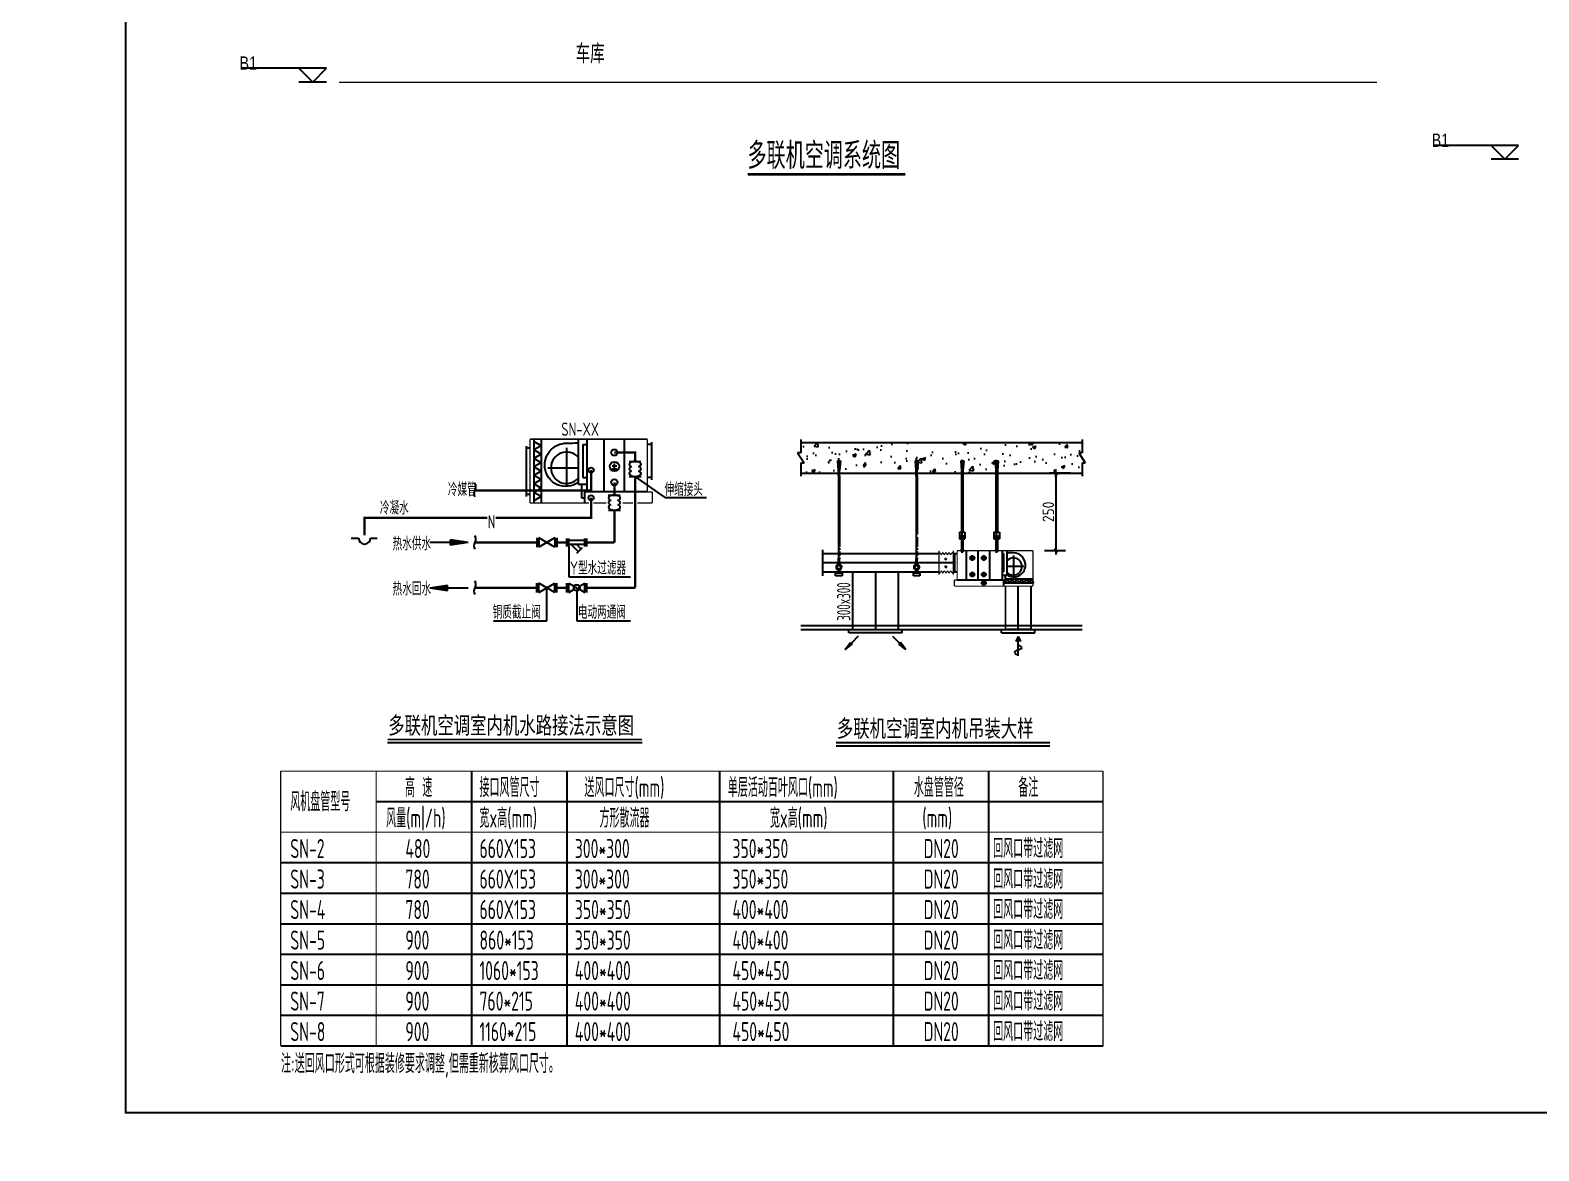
# Model space of a CAD drawing. Extents: x -562219 to -386232, y -244737 to -38219.
# Drawn here: x -470337 to -430785, y -244737 to -215353 of the extents above; entities that cross this region are included whole.
import ezdxf
from ezdxf.enums import TextEntityAlignment as Align

# ---------------------------------------------------------------- set-up
doc = ezdxf.new("R2010")
doc.units = 0
doc.header["$LTSCALE"] = 1000
doc.header["$MEASUREMENT"] = 0
doc.layers.get('0').update_dxf_attribs({"linetype": 'CONTINUOUS'})
for name, color, linetype in [('ACS_COM', 7, 'CONTINUOUS'), ('ACS_FG_BZGJ', 7, 'CONTINUOUS'), ('ACS_FG_HF2', 4, 'CONTINUOUS'), ('ACS_FG_ZX', 2, 'CONTINUOUS'), ('ACS_SB_PGBZ', 7, 'CONTINUOUS'), ('ACS_W_DIM', 4, 'CONTINUOUS'), ('ACS_空调新风', 3, 'CONTINUOUS'), ('DIM_SYMB', 3, 'CONTINUOUS'), ('SB', 3, 'CONTINUOUS'), ('SYTM$0$NOTE', 3, 'CONTINUOUS')]:
    doc.layers.add(name, color=color, linetype=linetype)
for name, color, linetype, lineweight in [('ACS_FG_FM', 7, 'CONTINUOUS', 15), ('SYTM$0$EXHS-DIMS', 3, 'CONTINUOUS', 25), ('SYTM$0$FQCA-FZWD', 34, 'CONTINUOUS', 25), ('SYTM$0$SYST-ASST', 7, 'CONTINUOUS', 18)]:
    doc.layers.add(name, color=color, linetype=linetype, lineweight=lineweight)
doc.styles.add('-宋体', font='')
doc.styles.add('HZF', font='ROS', dxfattribs={"width": 0.8, "bigfont": 'JD'})
doc.styles.get("Standard").update_dxf_attribs({"font": 'GBENOR', "bigfont": 'GBCBIG'})
doc.styles.add('SYTM$0$Arial0.7', font='arial.ttf', dxfattribs={"width": 0.7})
doc.styles.get('-宋体').set_extended_font_data('SimSun')

# ---------------------------------------------------------------- blocks, each defined once
blk = doc.blocks.new('图框-A1')
for points, const_width in [([(0, 0), (841, 0), (841, 594), (0, 594)], 0.05), ([(766, 584), (25, 584), (25, 10), (766, 10)], 0.5)]:
    blk.add_lwpolyline(points, close=True, dxfattribs=dict(const_width=const_width))
blk = doc.blocks.new('SYTM$0$标高-左上')
for p, q in [((0, 0), (-3, 3)), ((-3, 3), (15.67, 3)), ((-3, 0), (3, 0)), ((3, 3), (0, 0))]:
    blk.add_line(p, q)
at = {"style": 'SYTM$0$Arial0.7'}
blk.add_attdef('LEVEL', text='', height=2.5, dxfattribs=at).set_placement((4.24, 6.61), align=Align.TOP_LEFT)
blk = doc.blocks.new('伸缩接头')
at = {"layer": 'ACS_COM', "lineweight": -3}
for p, q in [((-136, 0), (124, 0)), ((-133, -327), (128, -327))]:
    blk.add_line(p, q, dxfattribs=at)
for centre, start_param, end_param in [((-3, -63), 5.34451, 10.363453), ((-3, -265), 2.202917, 7.221861), ((-3, -164), 2.202917, 4.080268), ((-3, -164), 5.34451, 7.221861)]:
    blk.add_ellipse(centre, major_axis=(130, 0), ratio=0.48011, start_param=start_param, end_param=end_param, dxfattribs=at)
blk = doc.blocks.new('_DIMX')
blk.add_line((-150, 0), (150, 0))
at = {"const_width": 50}
blk.add_lwpolyline([(-70, -70), (70, 70)], dxfattribs=at)

msp = doc.modelspace()

# ---------------------------------------------------------------- hatches: boundary and pattern name
for points in [[(-458853, -228788), (-459314, -228717), (-459314, -228858)], [(-459394, -230044), (-459394, -229902), (-459855, -229974)], [(-448783, -231455), (-448835, -231404), (-448974, -231594)], [(-447378, -231594), (-447517, -231404), (-447568, -231455)]]:
    msp.add_hatch(color=256).paths.add_polyline_path(points)
at = {"layer": 'ACS_COM'}
h = msp.add_hatch(dxfattribs=at)
h.set_pattern_fill('AR-CONC', color=256, scale=5, style=0)
h.set_pattern_definition([(50, (-304609.06, -273190.1), (910.9233, -79.6954), [95.25, -1047.75]), (355, (-304609.1, -273190.1), (-176.214, 955.283), [76.2, -838.2]), (100.451, (-304533.15, -273196.7), (734.7125, 875.5834), [80.95, -890.45]), (46.1842, (-304609.1, -272936.1), (1355.395, -210.212), [142.875, -1571.625]), (96.6356, (-304496.1, -272953.6), (1187.021, 1237.128), [121.425, -1335.675]), (351.184, (-304609, -272936), (1187.023, 1237.126), [114.3, -1257.3]), (21, (-304482.06, -272999.6), (758.0744, -511.3276), [95.25, -1047.75]), (326, (-304482.1, -272999.6), (309.01, 920.94), [76.2, -838.2]), (71.4514, (-304418.9, -273042.2), (1067.0825, 409.6143), [80.95, -890.45]), (37.5, (-304609.06, -273190.07), (15.443, 422.7752), [0, -828.04, 0, -850.9, 0, -841.375]), (7.5, (-304609.06, -273190.07), (334.0983, 500.9029), [0, -485.14, 0, -808.99, 0, -320.675]), (327.5, (-304892.27, -273190.07), (677.953, -28.6437), [0, -317.5, 0, -990.6, 0, -1314.45]), (317.5, (-305019.3, -273190.07), (740.646, 127.1325), [0, -412.75, 0, -657.86, 0, -933.45])])
h.paths.add_polyline_path([(-442847, -226431), (-442761, -226431), (-442761, -226166), (-450133, -226166), (-450133, -226431), (-450218, -226431), (-450047, -226701), (-450133, -226701), (-450133, -226966), (-449358, -226966), (-449358, -226897), (-449366, -226897), (-449386, -226644), (-449308, -226644), (-449327, -226897), (-449335, -226897), (-449335, -226966), (-447321, -226966), (-447321, -226897), (-447329, -226897), (-447349, -226644), (-447271, -226644), (-447291, -226897), (-447299, -226897), (-447299, -226966), (-446135, -226966), (-446135, -226897), (-446154, -226644), (-446076, -226644), (-446096, -226897), (-446096, -226966), (-445419, -226966), (-445419, -226897), (-445439, -226644), (-445360, -226644), (-445380, -226897), (-445380, -226966), (-442761, -226966), (-442761, -226701), (-442676, -226701)])
for points in [[(-449123, -227038), (-449146, -227038), (-449146, -227081), (-449123, -227081)], [(-447087, -227038), (-447109, -227038), (-447109, -227081), (-447087, -227081)], [(-449123, -228317), (-449146, -228317), (-449146, -228359), (-449123, -228359)], [(-449123, -228448), (-449146, -228448), (-449146, -228491), (-449123, -228491)], [(-449123, -228527), (-449146, -228527), (-449146, -228569), (-449123, -228569)], [(-447087, -228317), (-447109, -228317), (-447109, -228359), (-447087, -228359)], [(-447087, -228448), (-447109, -228448), (-447109, -228491), (-447087, -228491)], [(-447087, -228527), (-447109, -228527), (-447109, -228569), (-447087, -228569)], [(-449123, -228648), (-449146, -228648), (-449146, -228691), (-449123, -228691)], [(-449123, -228726), (-449146, -228726), (-449146, -228769), (-449123, -228769)], [(-449123, -228858), (-449146, -228858), (-449146, -228901), (-449123, -228901)], [(-449123, -228937), (-449146, -228937), (-449146, -228980), (-449123, -228980)], [(-447087, -228648), (-447109, -228648), (-447109, -228691), (-447087, -228691)], [(-447087, -228726), (-447109, -228726), (-447109, -228769), (-447087, -228769)], [(-447087, -228858), (-447109, -228858), (-447109, -228901), (-447087, -228901)], [(-447087, -228937), (-447109, -228937), (-447109, -228980), (-447087, -228980)], [(-449123, -229019), (-449146, -229019), (-449146, -229062), (-449123, -229062)], [(-449123, -229098), (-449146, -229098), (-449146, -229140), (-449123, -229140)], [(-449123, -229176), (-449146, -229176), (-449146, -229219), (-449123, -229219)], [(-447087, -229019), (-447109, -229019), (-447109, -229062), (-447087, -229062)], [(-447087, -229098), (-447109, -229098), (-447109, -229140), (-447087, -229140)], [(-447087, -229176), (-447109, -229176), (-447109, -229219), (-447087, -229219)]]:
    msp.add_hatch(color=256, dxfattribs=at).paths.add_polyline_path(points)

# ---------------------------------------------------------------- linework, layer by layer
at = {"color": 8}
for p, q in [((-457130, -226077, -2367), (-457130, -227754, -2367)), ((-456937, -226248, -2367), (-457130, -226137, -2367)), ((-456937, -226077, -2367), (-456937, -227754, -2367)), ((-456937, -226248, -2367), (-457130, -226359, -2367)), ((-456937, -226471, -2367), (-457130, -226359, -2367)), ((-456937, -226471, -2367), (-457130, -226582, -2367)), ((-456937, -226693, -2367), (-457130, -226582, -2367)), ((-456274, -226301, -2367), (-456274, -227316, -2367)), ((-456937, -226693, -2367), (-457130, -226804, -2367)), ((-456937, -226916, -2367), (-457130, -226804, -2367)), ((-456937, -226916, -2367), (-457130, -227027, -2367)), ((-456768, -226827, -2367), (-455971, -226827, -2367)), ((-456937, -227138, -2367), (-457130, -227027, -2367)), ((-456937, -227138, -2367), (-457130, -227249, -2367)), ((-456937, -227361, -2367), (-457130, -227249, -2367)), ((-456937, -227361, -2367), (-457130, -227472, -2367)), ((-456937, -227583, -2367), (-457130, -227472, -2367)), ((-456937, -227583, -2367), (-457130, -227694, -2367)), ((-444562, -229124), (-444562, -229687)), ((-444777, -229853), (-444777, -229751)), ((-444045, -229751), (-444777, -229751)), ((-444716, -229751), (-444777, -229853)), ((-444288, -229416), (-444730, -229416)), ((-444716, -229751), (-444654, -229853)), ((-444592, -229751), (-444654, -229853)), ((-444592, -229751), (-444530, -229853)), ((-444468, -229751), (-444530, -229853)), ((-444468, -229751), (-444407, -229853)), ((-444345, -229751), (-444407, -229853)), ((-444345, -229751), (-444283, -229853)), ((-444221, -229751), (-444283, -229853)), ((-444221, -229751), (-444159, -229853)), ((-444098, -229751), (-444159, -229853)), ((-444159, -229853), (-444159, -229751)), ((-444098, -229751), (-444036, -229853)), ((-444045, -229853), (-444777, -229853))]:
    msp.add_line(p, q, dxfattribs=at)
at = {"color": 7}
for p, q in [((-455971, -226077, -2367), (-455971, -227257, -2367)), ((-455846, -226218, -2367), (-455846, -227082, -2367)), ((-455846, -226218, -2367), (-455744, -226218, -2367)), ((-455744, -226077, -2367), (-455744, -227462, -2367)), ((-455287, -227462, -2367), (-455287, -226077, -2367)), ((-454756, -227462, -2367), (-454756, -226077, -2367)), ((-454050, -226218, -2367), (-454158, -226218, -2367)), ((-454050, -226158, -2367), (-454050, -227142, -2367)), ((-457338, -226257, -2367), (-457338, -227579, -2367)), ((-457230, -226317, -2367), (-457338, -226317, -2367)), ((-455082, -226772, -2367), (-454960, -226772, -2367)), ((-455082, -226856, -2367), (-454960, -226856, -2367)), ((-455021, -226833, -2367), (-455021, -226711, -2367)), ((-455971, -227257, -2367), (-455744, -227257, -2367)), ((-455886, -227257, -2367), (-455886, -227614, -2367)), ((-455846, -227082, -2367), (-455744, -227082, -2367)), ((-454050, -227082, -2367), (-454158, -227082, -2367)), ((-457338, -227519, -2367), (-457230, -227519, -2367)), ((-455886, -227614, -2367), (-455802, -227614, -2367)), ((-455802, -227462, -2367), (-455802, -227754, -2367)), ((-454158, -227462, -2367), (-455802, -227462, -2367))]:
    msp.add_line(p, q, dxfattribs=at)
for p, q in [((-453692, -227605, -2367), (-454476, -227052, -2367)), ((-453692, -227605, -2367), (-452602, -227605, -2367)), ((-461921, -228669, -2367), (-461728, -228669, -2367)), ((-461413, -228669, -2367), (-461243, -228669, -2367)), ((-459314, -228787, -2367), (-459855, -228787, -2367)), ((-459314, -228858, -2367), (-459314, -228717, -2367)), ((-458853, -228788, -2367), (-459314, -228717, -2367)), ((-458853, -228788, -2367), (-459314, -228858, -2367)), ((-445786, -229768), (-445786, -228999)), ((-445483, -229768), (-445483, -228999)), ((-445180, -229768), (-445180, -228999)), ((-444857, -228999), (-444857, -229768)), ((-445565, -229193), (-445715, -229193)), ((-445638, -229263), (-445638, -229122)), ((-445262, -229193), (-445412, -229193)), ((-445335, -229263), (-445335, -229122)), ((-444824, -229077), (-444824, -229557)), ((-444730, -229009), (-444730, -229655)), ((-456217, -229684, -2367), (-454601, -229684, -2367)), ((-446035, -229768), (-444824, -229768)), ((-445565, -229626), (-445715, -229626)), ((-445638, -229696), (-445638, -229555)), ((-445262, -229626), (-445412, -229626)), ((-445335, -229696), (-445335, -229555)), ((-445335, -229920), (-445335, -229778)), ((-444824, -229557), (-444857, -229557)), ((-444730, -229655), (-444857, -229655)), ((-444824, -229768), (-444824, -229931)), ((-444777, -229655), (-444777, -229853)), ((-459855, -229974, -2367), (-459394, -229902, -2367)), ((-459855, -229974, -2367), (-459394, -230044, -2367)), ((-459394, -230044, -2367), (-459394, -229902, -2367)), ((-459394, -229973, -2367), (-458853, -229973, -2367)), ((-445262, -229850), (-445412, -229850)), ((-444777, -229853), (-444824, -229853)), ((-458190, -230843, -2367), (-456792, -230843, -2367)), ((-456007, -230843, -2367), (-454597, -230843, -2367)), ((-448626, -231246, 12000), (-448809, -231429, 12000)), ((-447726, -231246, 12000), (-447543, -231429, 12000)), ((-444101, -231069), (-444768, -231069)), ((-444434, -231247, 12000), (-444496, -231383, 12000)), ((-444434, -231756, 12000), (-444434, -231250, 12000)), ((-444434, -231250, 12000), (-444371, -231386, 12000)), ((-448974, -231594, 12000), (-448835, -231404, 12000)), ((-448974, -231594, 12000), (-448783, -231455, 12000)), ((-448835, -231404, 12000), (-448783, -231455, 12000)), ((-447517, -231404, 12000), (-447568, -231455, 12000)), ((-447378, -231594, 12000), (-447568, -231455, 12000)), ((-447378, -231594, 12000), (-447517, -231404, 12000)), ((-444521, -231640, 12000), (-444528, -231669, 12000)), ((-444528, -231669, 12000), (-444519, -231691, 12000)), ((-444466, -231612, 12000), (-444521, -231640, 12000)), ((-444519, -231691, 12000), (-444503, -231702, 12000)), ((-444503, -231702, 12000), (-444443, -231729, 12000)), ((-444427, -231600, 12000), (-444466, -231612, 12000)), ((-444443, -231729, 12000), (-444434, -231731, 12000)), ((-444434, -231466, 12000), (-444357, -231521, 12000)), ((-444415, -231598, 12000), (-444427, -231600, 12000)), ((-444359, -231575, 12000), (-444415, -231598, 12000)), ((-444350, -231548, 12000), (-444359, -231575, 12000)), ((-444357, -231521, 12000), (-444350, -231548, 12000))]:
    msp.add_line(p, q)
at = {"color": 4}
for p, q in [((-457054, -228667, -2367), (-457054, -228910, -2367)), ((-457002, -228667, -2367), (-457002, -228910, -2367)), ((-456582, -228910, -2367), (-457002, -228667, -2367)), ((-456582, -228667, -2367), (-457002, -228910, -2367)), ((-456582, -228667, -2367), (-456582, -228910, -2367)), ((-456529, -228667, -2367), (-456529, -228910, -2367)), ((-457054, -230094, -2367), (-457054, -229852, -2367)), ((-457002, -230094, -2367), (-457002, -229852, -2367)), ((-457002, -230094, -2367), (-456582, -229852, -2367)), ((-456582, -230094, -2367), (-457002, -229852, -2367)), ((-456582, -230094, -2367), (-456582, -229852, -2367)), ((-456529, -230094, -2367), (-456529, -229852, -2367)), ((-456270, -230094, -2367), (-456270, -229852, -2367)), ((-456217, -230094, -2367), (-456217, -229852, -2367)), ((-456217, -229852, -2367), (-456076, -229933, -2367)), ((-456217, -230094, -2367), (-456076, -230013, -2367)), ((-455938, -229933, -2367), (-455797, -229852, -2367)), ((-455938, -230013, -2367), (-455797, -230094, -2367)), ((-455797, -230094, -2367), (-455797, -229852, -2367)), ((-455745, -230094, -2367), (-455745, -229852, -2367))]:
    msp.add_line(p, q, dxfattribs=at)
at = {"color": 7, "const_width": 36, "elevation": -2367}
for points in [[(-455971, -226077), (-457230, -226077)], [(-457230, -226077), (-457230, -227754)], [(-455971, -226077), (-454158, -226077)], [(-454158, -226077), (-454158, -227462)], [(-455802, -227754), (-457230, -227754)], [(-455802, -227754), (-455689, -227754)], [(-455571, -227754), (-455233, -227754)], [(-454806, -227754), (-454532, -227754)], [(-454419, -227754), (-454026, -227754)], [(-454158, -227462), (-454026, -227462)], [(-454026, -227462), (-454026, -227754)]]:
    msp.add_lwpolyline(points, dxfattribs=at)
at = {"color": 8, "elevation": -2367}
msp.add_lwpolyline([(-455971, -227211, -0.575851), (-456842, -226827, -0.441427), (-456274, -226180, -0.003691), (-455971, -226176, -0.003691)], format="xyb", dxfattribs=at)
at = {"color": 8, "const_width": 60, "elevation": -2367}
for points in [[(-455021, -226426), (-454476, -226426), (-454476, -226660)], [(-454476, -227052), (-454476, -229973)], [(-457054, -229973), (-458677, -229973)], [(-456270, -229973), (-456529, -229973)], [(-454476, -229973), (-455745, -229973)]]:
    msp.add_lwpolyline(points, dxfattribs=at)
at = {"color": 6, "const_width": 60, "elevation": -2367}
for points in [[(-455021, -227206), (-455021, -227544)], [(-455021, -227937), (-455021, -228788)], [(-457054, -228788), (-458677, -228788)], [(-456270, -228788), (-456529, -228788)], [(-455021, -228788), (-455745, -228788)]]:
    msp.add_lwpolyline(points, dxfattribs=at)
at = {"color": 2, "const_width": 60, "elevation": -2367}
for points in [[(-458133, -228143), (-455630, -228143), (-455630, -227613)], [(-461570, -228594), (-461570, -228143), (-458350, -228143)]]:
    msp.add_lwpolyline(points, dxfattribs=at)
at = {"const_width": 30}
for points in [[(-444730, -228999), (-444045, -228999)], [(-444045, -228999), (-444045, -229931)], [(-444824, -229931), (-444045, -229931)]]:
    msp.add_lwpolyline(points, dxfattribs=at)
at = {"color": 8}
msp.add_lwpolyline([(-444730, -229629, 0.575851), (-444246, -229416, 0.441427), (-444562, -229056, 0.003691), (-444730, -229054, 0.003691)], format="xyb", dxfattribs=at)
at = {"color": 7}
msp.add_circle((-455021, -226791, -2367), 122, dxfattribs=at)
for centre in [(-445638, -229193), (-445335, -229193), (-445638, -229626), (-445335, -229626), (-445335, -229850)]:
    msp.add_circle(centre, 54.1)
at = {"color": 4}
msp.add_circle((-456007, -229973, -2367), 79.5, dxfattribs=at)
at = {"color": 8}
for centre, radius, start, end in [((-456274, -226827, -2367), 410, 42.2805, 317.7195), ((-444562, -229416), 228, 222.2805, 137.7195)]:
    msp.add_arc(centre, radius, start, end, dxfattribs=at)
for centre, radius, start, end in [((-458551, -227506, -2367), 153, 145.3577, 214.6423), ((-458803, -227332, -2367), 153, 325.3577, 34.6423), ((-461570, -228669, -2367), 158, 180, 0), ((-458551, -228875, -2367), 153, 145.3577, 214.6423), ((-458803, -228701, -2367), 153, 325.3577, 34.6423), ((-458551, -230060, -2367), 153, 145.3577, 214.6423), ((-458803, -229886, -2367), 153, 325.3577, 34.6423)]:
    msp.add_arc(centre, radius, start, end)
at = {"color": 4}
msp.add_open_spline([(-456074, -229993, -2367), (-456060, -229974, -2367), (-456029, -229930, -2367), (-455987, -230039, -2367), (-455957, -229986, -2367), (-455942, -229960, -2367)], degree=3, knots=[0, 0, 0, 0, 110.074387, 246.645397, 374.606845, 374.606845, 374.606845, 374.606845], dxfattribs=at)
msp.add_solid([(-444371, -231386, 12000), (-444434, -231250, 12000), (-444496, -231383, 12000)])
at = {"layer": 'ACS_COM'}
for p, q in [((-450133, -226086), (-450133, -226431)), ((-450133, -226166), (-442761, -226166)), ((-442761, -226086), (-442761, -226431)), ((-450133, -226431), (-450218, -226431)), ((-450218, -226431), (-450047, -226701)), ((-449135, -229219), (-449135, -226575)), ((-447098, -229219), (-447098, -226575)), ((-445903, -229053), (-445903, -226616)), ((-444999, -229053), (-444999, -226616)), ((-442761, -226431), (-442847, -226431)), ((-442847, -226431), (-442676, -226701)), ((-450133, -226701), (-450047, -226701)), ((-450133, -226701), (-450133, -227046)), ((-450133, -226966), (-442761, -226966)), ((-449174, -226644), (-449096, -226644)), ((-449174, -226644), (-449154, -226897)), ((-449154, -226897), (-449115, -226897)), ((-449146, -227038), (-449146, -226897)), ((-449123, -227038), (-449123, -226897)), ((-449096, -226644), (-449115, -226897)), ((-447137, -226644), (-447059, -226644)), ((-447137, -226644), (-447118, -226897)), ((-447118, -226897), (-447079, -226897)), ((-447109, -227038), (-447109, -226897)), ((-447087, -227038), (-447087, -226897)), ((-447059, -226644), (-447079, -226897)), ((-445942, -226644), (-445864, -226644)), ((-445942, -226644), (-445923, -226897)), ((-445923, -226897), (-445923, -228512)), ((-445923, -226897), (-445884, -226897)), ((-445864, -226644), (-445884, -226897)), ((-445884, -226897), (-445884, -228512)), ((-445038, -226644), (-444960, -226644)), ((-445038, -226644), (-445018, -226897)), ((-445018, -226897), (-445018, -228512)), ((-445018, -226897), (-444979, -226897)), ((-444960, -226644), (-444979, -226897)), ((-444979, -226897), (-444979, -228512)), ((-444235, -226966), (-443196, -226966)), ((-443061, -226966), (-443610, -226966)), ((-443446, -226967), (-443446, -228998)), ((-442761, -226701), (-442676, -226701)), ((-442761, -226701), (-442761, -227046)), ((-449146, -227038), (-449123, -227038)), ((-449146, -227038), (-449146, -227081)), ((-449146, -227038), (-449146, -228317)), ((-449146, -227081), (-449123, -227081)), ((-449123, -227038), (-449123, -227081)), ((-449123, -227038), (-449123, -228569)), ((-447109, -227038), (-447087, -227038)), ((-447109, -227038), (-447109, -227081)), ((-447109, -227038), (-447109, -228317)), ((-447109, -227081), (-447087, -227081)), ((-447087, -227038), (-447087, -227081)), ((-447087, -227038), (-447087, -228569)), ((-449146, -228317), (-449123, -228317)), ((-449146, -228317), (-449146, -228359)), ((-449146, -228317), (-449146, -228569)), ((-449146, -228359), (-449123, -228359)), ((-449146, -228448), (-449123, -228448)), ((-449146, -228448), (-449146, -228491)), ((-449146, -228491), (-449123, -228491)), ((-449146, -228527), (-449123, -228527)), ((-449146, -228527), (-449146, -228569)), ((-449146, -228569), (-449123, -228569)), ((-449146, -228569), (-449146, -228648)), ((-449123, -228317), (-449123, -228359)), ((-449123, -228448), (-449123, -228491)), ((-449123, -228527), (-449123, -228569)), ((-449123, -228569), (-449123, -228648)), ((-447109, -228317), (-447087, -228317)), ((-447109, -228317), (-447109, -228359)), ((-447109, -228317), (-447109, -228569)), ((-447109, -228359), (-447087, -228359)), ((-447109, -228448), (-447087, -228448)), ((-447109, -228448), (-447109, -228491)), ((-447109, -228491), (-447087, -228491)), ((-447109, -228527), (-447087, -228527)), ((-447109, -228527), (-447109, -228569)), ((-447109, -228569), (-447087, -228569)), ((-447087, -228317), (-447087, -228359)), ((-447087, -228448), (-447087, -228491)), ((-447087, -228527), (-447087, -228569)), ((-445974, -228512), (-445974, -228693)), ((-445974, -228512), (-445833, -228512)), ((-445833, -228512), (-445833, -228693)), ((-445069, -228512), (-445069, -228693)), ((-445069, -228512), (-444928, -228512)), ((-444928, -228512), (-444928, -228693)), ((-449567, -228977), (-449567, -229657)), ((-449146, -228648), (-449123, -228648)), ((-449146, -228648), (-449146, -228691)), ((-449146, -228648), (-449146, -228858)), ((-449146, -228691), (-449123, -228691)), ((-449146, -228726), (-449123, -228726)), ((-449146, -228726), (-449146, -228769)), ((-449146, -228769), (-449123, -228769)), ((-449146, -228858), (-449123, -228858)), ((-449146, -228858), (-449146, -228901)), ((-449146, -228901), (-449123, -228901)), ((-449146, -228937), (-449123, -228937)), ((-449146, -228937), (-449146, -228980)), ((-449146, -228980), (-449123, -228980)), ((-449123, -228648), (-449123, -228691)), ((-449123, -228648), (-449123, -228858)), ((-449123, -228726), (-449123, -228769)), ((-449123, -228858), (-449123, -228901)), ((-449123, -228937), (-449123, -228980)), ((-447109, -228648), (-447087, -228648)), ((-447109, -228648), (-447109, -228691)), ((-447109, -228648), (-447109, -228858)), ((-447109, -228691), (-447087, -228691)), ((-447109, -228726), (-447087, -228726)), ((-447109, -228726), (-447109, -228769)), ((-447109, -228769), (-447087, -228769)), ((-447109, -228858), (-447087, -228858)), ((-447109, -228858), (-447109, -228901)), ((-447109, -228901), (-447087, -228901)), ((-447109, -228937), (-447087, -228937)), ((-447109, -228937), (-447109, -228980)), ((-447109, -228980), (-447087, -228980)), ((-447087, -228648), (-447087, -228691)), ((-447087, -228648), (-447087, -228858)), ((-447087, -228726), (-447087, -228769)), ((-447087, -228858), (-447087, -228901)), ((-447087, -228937), (-447087, -228980)), ((-445974, -228629), (-445833, -228629)), ((-445974, -228645), (-445833, -228645)), ((-445974, -228661), (-445833, -228661)), ((-445974, -228677), (-445833, -228677)), ((-445974, -228693), (-445833, -228693)), ((-445942, -228613), (-445864, -228613)), ((-445942, -228613), (-445942, -228629)), ((-445936, -228975), (-445936, -229008)), ((-445936, -228975), (-445870, -228975)), ((-445936, -228992), (-445870, -228992)), ((-445923, -228693), (-445923, -228975)), ((-445923, -228975), (-445884, -228975)), ((-445884, -228693), (-445884, -228975)), ((-445870, -228975), (-445870, -229008)), ((-445864, -228613), (-445864, -228629)), ((-445069, -228629), (-444928, -228629)), ((-445069, -228645), (-444928, -228645)), ((-445069, -228661), (-444928, -228661)), ((-445069, -228677), (-444928, -228677)), ((-445069, -228693), (-444928, -228693)), ((-445038, -228613), (-444960, -228613)), ((-445038, -228613), (-445038, -228629)), ((-445032, -228975), (-445032, -229008)), ((-445032, -228975), (-444966, -228975)), ((-445032, -228992), (-444966, -228992)), ((-445018, -228693), (-445018, -228975)), ((-445018, -228975), (-444979, -228975)), ((-444979, -228693), (-444979, -228975)), ((-444966, -228975), (-444966, -229008)), ((-444960, -228613), (-444960, -228629)), ((-443745, -228999), (-443196, -228999)), ((-449146, -229019), (-449123, -229019)), ((-449146, -229019), (-449146, -229062)), ((-449146, -229062), (-449123, -229062)), ((-449146, -229098), (-449123, -229098)), ((-449146, -229098), (-449146, -229140)), ((-449146, -229140), (-449123, -229140)), ((-449146, -229176), (-449123, -229176)), ((-449146, -229176), (-449146, -229219)), ((-449146, -229380), (-449146, -229197)), ((-449146, -229219), (-449123, -229219)), ((-449136, -229390), (-449133, -229390)), ((-449123, -229019), (-449123, -229062)), ((-449123, -229098), (-449123, -229140)), ((-449123, -229176), (-449123, -229219)), ((-449123, -229380), (-449123, -229197)), ((-447109, -229019), (-447087, -229019)), ((-447109, -229019), (-447109, -229062)), ((-447109, -229062), (-447087, -229062)), ((-447109, -229098), (-447087, -229098)), ((-447109, -229098), (-447109, -229140)), ((-447109, -229140), (-447087, -229140)), ((-447109, -229176), (-447087, -229176)), ((-447109, -229176), (-447109, -229219)), ((-447109, -229380), (-447109, -229197)), ((-447109, -229219), (-447087, -229219)), ((-447100, -229390), (-447096, -229390)), ((-447087, -229019), (-447087, -229062)), ((-447087, -229098), (-447087, -229140)), ((-447087, -229176), (-447087, -229219)), ((-447087, -229380), (-447087, -229197)), ((-446108, -229077), (-446108, -229557)), ((-446108, -229077), (-446035, -229077)), ((-445936, -229008), (-445870, -229008)), ((-445927, -229008), (-445927, -229023)), ((-445927, -229023), (-445880, -229023)), ((-445918, -229023), (-445918, -229035)), ((-445918, -229035), (-445889, -229035)), ((-445889, -229023), (-445889, -229035)), ((-445880, -229008), (-445880, -229023)), ((-445032, -229008), (-444966, -229008)), ((-445022, -229008), (-445022, -229023)), ((-445022, -229023), (-444976, -229023)), ((-445013, -229023), (-445013, -229035)), ((-445013, -229035), (-444985, -229035)), ((-444985, -229023), (-444985, -229035)), ((-444976, -229008), (-444976, -229023)), ((-444824, -229077), (-444857, -229077)), ((-449220, -229581), (-449049, -229581)), ((-449220, -229659), (-449220, -229581)), ((-449049, -229659), (-449220, -229659)), ((-449146, -229532), (-449174, -229581)), ((-449146, -229581), (-449146, -229510)), ((-449123, -229581), (-449123, -229491)), ((-449123, -229532), (-449095, -229581)), ((-449121, -229488), (-449121, -229492)), ((-449049, -229581), (-449049, -229659)), ((-447183, -229581), (-447013, -229581)), ((-447183, -229659), (-447183, -229581)), ((-447013, -229659), (-447183, -229659)), ((-447109, -229532), (-447138, -229581)), ((-447109, -229581), (-447109, -229510)), ((-447087, -229581), (-447087, -229491)), ((-447087, -229532), (-447059, -229581)), ((-447085, -229488), (-447084, -229492)), ((-447013, -229581), (-447013, -229659)), ((-446108, -229557), (-446035, -229557)), ((-450133, -230962), (-442761, -230962)), ((-450133, -231069), (-442761, -231069)), ((-448876, -231158, 12000), (-448876, -231069, 12000)), ((-447476, -231158, 12000), (-448876, -231158, 12000)), ((-447476, -231158, 12000), (-447476, -231069, 12000)), ((-444868, -231158, 12000), (-444868, -231069, 12000)), ((-444868, -231158, 12000), (-444001, -231158, 12000)), ((-444001, -231158, 12000), (-444001, -231069, 12000)), ((-460968, -234034, -2367), (-454297, -234034, -2367)), ((-449207, -234114, -2367), (-443604, -234114, -2367))]:
    msp.add_line(p, q, dxfattribs=at)
at = {"layer": 'ACS_COM', "color": 7}
msp.add_line((-443148, -226965), (-443148, -226964), dxfattribs=at)
at = {"layer": 'ACS_COM', "color": 2}
for p, q in [((-456217, -228893, -2367), (-456217, -229684, -2367)), ((-456792, -230843, -2367), (-456792, -229973, -2367)), ((-456007, -230053, -2367), (-456007, -230843, -2367))]:
    msp.add_line(p, q, dxfattribs=at)
at = {"layer": 'ACS_COM', "const_width": 30}
for points in [[(-446035, -228999), (-446035, -229768)], [(-444730, -228999), (-446035, -228999)], [(-446035, -229768), (-446108, -229768)], [(-446108, -229768), (-446108, -229931)], [(-444824, -229931), (-446108, -229931)]]:
    msp.add_lwpolyline(points, dxfattribs=at)
at = {"layer": 'ACS_COM', "const_width": 45, "elevation": -2367}
for points in [[(-460968, -233954), (-454297, -233954)], [(-449207, -234034), (-443604, -234034)]]:
    msp.add_lwpolyline(points, dxfattribs=at)
at = {"layer": 'ACS_COM', "color": 1}
for centre, radius in [((-455021, -226426, -2367), 81.8), ((-455630, -226889, -2367), 68.1), ((-455021, -227206, -2367), 81.8), ((-455630, -227613, -2367), 68.1)]:
    msp.add_circle(centre, radius, dxfattribs=at)
at = {"layer": 'ACS_COM'}
for centre, radius, start, end in [((-449135, -229429), 74.3, 98.6751, 255.6381), ((-449135, -229429), 51.9, 102.4734, 271.4919), ((-449136, -229380), 9.6, 180, 270), ((-449133, -229380), 9.6, 270, 0), ((-449135, -229429), 74.3, 291.1929, 81.3249), ((-449135, -229429), 51.9, 291.6411, 77.5266), ((-447098, -229429), 74.3, 98.6751, 255.6381), ((-447098, -229429), 51.9, 102.4734, 271.4919), ((-447100, -229380), 9.6, 180, 270), ((-447096, -229380), 9.6, 270, 0), ((-447098, -229429), 74.3, 291.1929, 81.3249), ((-447098, -229429), 51.9, 291.6411, 77.5266), ((-449155, -229510), 9.6, 0, 75.6381), ((-449133, -229491), 9.6, 0, 91.4919), ((-449112, -229486), 9.6, 111.6411, 192.6541), ((-449111, -229489), 9.6, 192.6541, 291.1929), ((-447119, -229510), 9.6, 0, 75.6381), ((-447096, -229491), 9.6, 0, 91.4919), ((-447075, -229486), 9.6, 111.6411, 192.6541), ((-447075, -229489), 9.6, 192.6541, 291.1929)]:
    msp.add_arc(centre, radius, start, end, dxfattribs=at)
at = {"layer": 'ACS_FG_FM'}
for p, q in [((-446514, -229006), (-446514, -229628)), ((-446326, -229190), (-446365, -229229)), ((-446326, -229253), (-446365, -229214)), ((-446326, -229392), (-446365, -229431)), ((-446318, -229198), (-446357, -229237)), ((-446318, -229245), (-446357, -229206)), ((-446310, -229237), (-446349, -229198)), ((-446310, -229206), (-446349, -229245)), ((-446302, -229229), (-446341, -229190)), ((-446302, -229214), (-446341, -229253)), ((-446302, -229431), (-446341, -229392)), ((-446143, -229006), (-446143, -229628)), ((-446326, -229455), (-446365, -229416)), ((-446318, -229400), (-446357, -229439)), ((-446318, -229447), (-446357, -229408)), ((-446310, -229439), (-446349, -229400)), ((-446310, -229408), (-446349, -229447)), ((-446302, -229416), (-446341, -229455))]:
    msp.add_line(p, q, dxfattribs=at)
for centre, start, end in [((-446493, -229077), 0, 180), ((-446452, -229077), 180, 0), ((-446411, -229077), 0, 180), ((-446369, -229077), 180, 0), ((-446328, -229077), 0, 180), ((-446287, -229077), 180, 0), ((-446246, -229077), 0, 180), ((-446205, -229077), 180, 0), ((-446163, -229077), 0, 180), ((-446493, -229557), 180, 0), ((-446452, -229557), 0, 180), ((-446411, -229557), 180, 0), ((-446369, -229557), 0, 180), ((-446328, -229557), 180, 0), ((-446287, -229557), 0, 180), ((-446246, -229557), 180, 0), ((-446205, -229557), 0, 180), ((-446163, -229557), 180, 0)]:
    msp.add_arc(centre, 20.6, start, end, dxfattribs=at)
at = {"layer": 'ACS_FG_HF2', "const_width": 50}
for points, elevation in [([(-446514, -229077), (-449567, -229077)], 12000), ([(-446108, -229077), (-446143, -229077)], 12000), ([(-446514, -229557), (-449567, -229557)], 12000), ([(-448776, -229557), (-448776, -231069)], 24000), ([(-447576, -229557), (-447576, -231069)], 24000), ([(-446108, -229557), (-446143, -229557)], 12000), ([(-444768, -231069), (-444768, -229931)], 24000), ([(-444101, -229931), (-444101, -231069)], 24000)]:
    msp.add_lwpolyline(points, dxfattribs=dict(at, elevation=elevation))
at = {"layer": 'ACS_FG_ZX'}
for p, q in [((-446108, -229317), (-449567, -229317)), ((-448176, -229557, 12000), (-448176, -231069, 12000)), ((-444434, -231069), (-444434, -229931))]:
    msp.add_line(p, q, dxfattribs=at)
at = {"layer": 'ACS_W_DIM'}
for p, q in [((-458768, -234781), (-458768, -241981)), ((-456268, -234781), (-456268, -241981)), ((-452268, -234781), (-452268, -241981)), ((-452268, -234781), (-452268, -241981)), ((-447710, -234781), (-447710, -241981)), ((-445210, -234781), (-445210, -241981)), ((-461268, -235581), (-442210, -235581)), ((-463768, -237181), (-442210, -237181)), ((-463768, -237981), (-442210, -237981)), ((-463768, -238781), (-442210, -238781)), ((-463768, -239581), (-442210, -239581)), ((-463768, -240381), (-442210, -240381)), ((-463768, -240381), (-442210, -240381)), ((-463768, -240381), (-442210, -240381)), ((-463768, -241181), (-442210, -241181)), ((-463768, -241981), (-442210, -241981)), ((-463768, -241981), (-442210, -241981))]:
    msp.add_line(p, q, dxfattribs=at)
at = {"layer": 'ACS_W_DIM', "const_width": 30}
for points in [[(-463768, -234781), (-442210, -234781)], [(-463768, -234781), (-463768, -241981)], [(-461268, -234781), (-461268, -241981)], [(-442210, -234781), (-442210, -241981)], [(-463768, -236381), (-442210, -236381)], [(-463768, -241981), (-442210, -241981)]]:
    msp.add_lwpolyline(points, dxfattribs=at)
at = {"layer": 'DIM_SYMB', "const_width": 70}
msp.add_lwpolyline([(-451531, -219130), (-447390, -219130)], dxfattribs=at)
at = {"layer": 'SB', "color": 4}
for p, q in [((-456270, -228893, -2367), (-456270, -228683, -2367)), ((-456217, -228893, -2367), (-456217, -228683, -2367)), ((-456003, -229069, -2367), (-455855, -228921, -2367)), ((-455797, -228893, -2367), (-455797, -228683, -2367)), ((-455745, -228893, -2367), (-455745, -228683, -2367))]:
    msp.add_line(p, q, dxfattribs=at)
at = {"layer": 'SB'}
for p, q in [((-455797, -228736, -2367), (-456217, -228736, -2367)), ((-455797, -228841, -2367), (-456217, -228841, -2367)), ((-455966, -229032, -2367), (-456157, -228841, -2367)), ((-455892, -228958, -2367), (-456009, -228841, -2367))]:
    msp.add_line(p, q, dxfattribs=at)
at = {"layer": 'SYTM$0$FQCA-FZWD', "lineweight": 50, "const_width": 60, "elevation": -2367}
msp.add_lwpolyline([(-458677, -227419), (-455630, -227419), (-455630, -226889)], dxfattribs=at)
at = {"layer": 'SYTM$0$SYST-ASST'}
msp.add_line((-462232, -216713), (-435035, -216713), dxfattribs=at)

# ---------------------------------------------------------------- block references
at = {"xscale": 100, "yscale": 100, "zscale": 100}
msp.add_blockref('图框-A1', (-470334, -244734), dxfattribs=at)
at = {"layer": 'ACS_COM', "lineweight": -3, "xscale": 1.200000000011642, "yscale": 1.200000000011642, "zscale": 1.200000000011642}
for p in [(-454473, -226660, -2367), (-455018, -227544, -2367)]:
    msp.add_blockref('伸缩接头', p, dxfattribs=at)
at = {"layer": 'ACS_COM', "xscale": 0.7000000000116415, "yscale": 0.7000000000116415, "zscale": 0.7000000000116415}
for p, rotation in [((-443446, -226966), 90), ((-443446, -228999), 270)]:
    msp.add_blockref('_DIMX', p, dxfattribs=dict(at, rotation=rotation))
at = {"layer": 'SYTM$0$NOTE', "xscale": -120, "yscale": 120, "zscale": 120}
for p in [(-462930, -216713), (-431674, -218734)]:
    msp.add_blockref('SYTM$0$标高-左上', p, dxfattribs=at)

# ---------------------------------------------------------------- texts
at = {"color": 2, "width": 0.75}
msp.add_text('N', height=350, dxfattribs=at).set_placement((-458242, -228243, -2367), align=Align.MIDDLE)
at = {"layer": 'ACS_COM', "color": 2, "width": 0.8}
for s, p in [('SN-XX', (-456411, -225990, -2367)), ('冷媒管', (-459386, -227571)), ('伸缩接头', (-453707, -227568, -2367)), ('冷凝水', (-461169, -228053, -2367)), ('热水供水', (-460835, -228991, -2367)), ('Y型水过滤器', (-456188, -229629, -2367)), ('热水回水', (-460835, -230176, -2367)), ('铜质截止阀', (-458210, -230788, -2367)), ('电动两通阀', (-455978, -230788, -2367))]:
    msp.add_text(s, height=350, dxfattribs=at).set_placement(p)
at = {"layer": 'ACS_COM', "color": 7, "insert": (-443646, -227982), "char_height": 300, "attachment_point": 5, "rotation": 90}
msp.add_mtext('250', dxfattribs=at)
at = {"layer": 'ACS_FG_BZGJ', "width": 0.7}
msp.add_text('注:送回风口形式可根据装修要求调整,但需重新核算风口尺寸。', height=500, dxfattribs=at).set_placement((-463760, -242699, 6000))
at = {"layer": 'ACS_SB_PGBZ', "width": 0.7}
msp.add_text('300x300', height=350, rotation=90, dxfattribs=at).set_placement((-449010, -230335, 12000), align=Align.MIDDLE_CENTER)
at = {"layer": 'ACS_W_DIM', "width": 0.7}
for s, p in [('高 速', (-460509, -235461)), ('接口风管尺寸', (-458558, -235461)), ('送风口尺寸(mm)', (-455806, -235461)), ('单层活动百叶风口(mm)', (-452047, -235461)), ('水盘管管径', (-447171, -235461)), ('备注', (-444432, -235461)), ('风机盘管型号', (-463518, -235833)), ('风量(m|/h)', (-461005, -236261)), ('宽x高(mm)', (-458558, -236261)), ('方形散流器', (-455412, -236261)), ('宽x高(mm)', (-450943, -236261)), ('(mm)', (-446948, -236261)), (' 回风口带过滤网', (-445281, -237061)), ('SN-2', (-463518, -237061)), ('480', (-460500, -237061)), ('660X153', (-458558, -237061)), ('300*300', (-456058, -237061)), ('350*350', (-451926, -237061)), ('DN20', (-446914, -237061)), (' 回风口带过滤网', (-445281, -237861)), ('SN-3', (-463518, -237861)), ('780', (-460500, -237861)), ('660X153', (-458558, -237861)), ('300*300', (-456058, -237861)), ('350*350', (-451926, -237861)), ('DN20', (-446914, -237861)), ('SN-4', (-463518, -238661)), ('780', (-460500, -238661)), ('660X153', (-458558, -238661)), ('350*350', (-456058, -238661)), ('400*400', (-451926, -238661)), ('DN20', (-446914, -238661)), (' 回风口带过滤网', (-445281, -238661)), ('SN-5', (-463518, -239461)), ('900', (-460500, -239461)), ('860*153', (-458558, -239461)), ('350*350', (-456058, -239461)), ('400*400', (-451926, -239461)), ('DN20', (-446914, -239461)), (' 回风口带过滤网', (-445281, -239461)), ('SN-6', (-463518, -240261)), ('900', (-460500, -240261)), ('1060*153', (-458558, -240261)), ('400*400', (-456058, -240261)), ('450*450', (-451926, -240261)), ('DN20', (-446914, -240261)), (' 回风口带过滤网', (-445281, -240261)), ('SN-7', (-463518, -241061)), ('900', (-460500, -241061)), ('760*215', (-458558, -241061)), ('400*400', (-456058, -241061)), ('450*450', (-451926, -241061)), ('DN20', (-446914, -241061)), (' 回风口带过滤网', (-445281, -241061)), ('SN-8', (-463518, -241861)), ('900', (-460500, -241861)), ('1160*215', (-458558, -241861)), ('400*400', (-456058, -241861)), ('450*450', (-451926, -241861)), ('DN20', (-446914, -241861)), (' 回风口带过滤网', (-445281, -241861))]:
    msp.add_text(s, height=500, dxfattribs=at).set_placement(p)
at = {"layer": 'ACS_空调新风', "style": '-宋体', "width": 0.7}
for s, p in [('多联机空调室内机水路接法示意图', (-460951, -233805, -2367)), ('多联机空调室内机吊装大样', (-449189, -233885, -2367))]:
    msp.add_text(s, height=450, dxfattribs=at).set_placement(p)
at = {"layer": 'DIM_SYMB', "color": 7}
msp.add_text('多联机空调系统图', height=694.6, dxfattribs=at).set_placement((-451531, -218990))
at = {"layer": 'SYTM$0$EXHS-DIMS', "style": 'HZF', "width": 0.8}
msp.add_text('车库', height=500, dxfattribs=at).set_placement((-456037, -216223))
at = {"layer": 'SYTM$0$NOTE', "style": 'HZF', "width": 0.8}
for p in [(-464850, -216392), (-433594, -218413)]:
    msp.add_text('B1', height=350, dxfattribs=at).set_placement(p)

doc.saveas('drawing.dxf')
